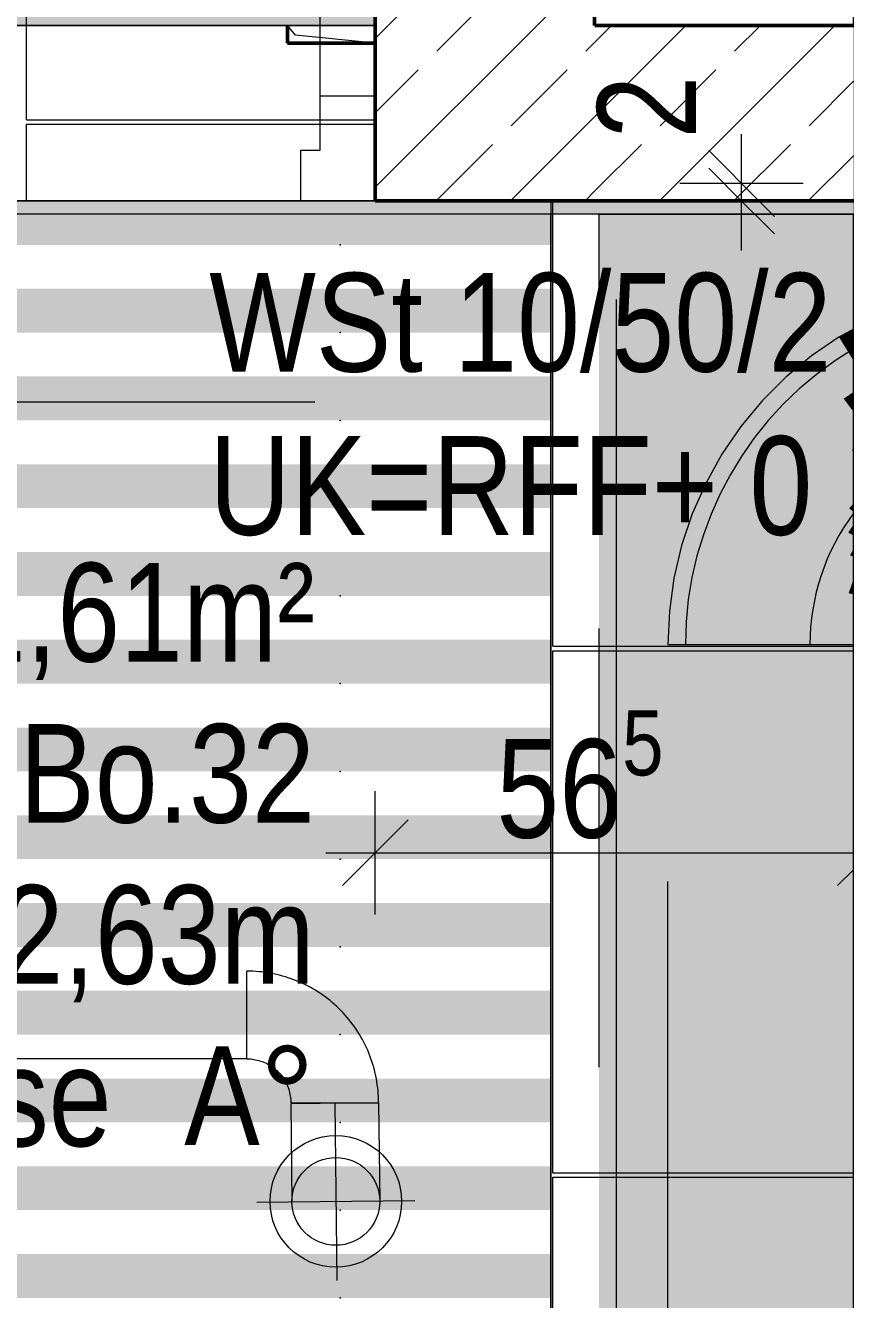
# Model space of a CAD drawing. Header units: centimetres. Extents: x 52.8 to 69.4, y 16.8 to 58.2.
# Drawn here: x 67.512 to 69.4, y 21.515 to 24.418 of the extents above; entities that cross this region are included whole.
import ezdxf
from ezdxf.xclip import XClip

# ---------------------------------------------------------------- set-up
doc = ezdxf.new("R2010")
doc.units = ezdxf.units.CM
doc.header["$MEASUREMENT"] = 0
doc.header["$XCLIPFRAME"] = 0
doc.set_wipeout_variables(frame=1)
for name, pattern in [('Strichlinie', [0.4, 0.3, -0.1]), ('Strichlinie-TGA', [0.175, 0.1, -0.075]), ('Strichlinie-Treppen', [0.2, 0.1, -0.1]), ('Strichlinie_ eng', [0.23, 0.15, -0.08]), ('Strichpunktlinie', [0.670278, 0.352778, -0.176389, 0, -0.141111]), ('Wipeout_Contour', [100, 0, -100])]:
    doc.linetypes.add(name, pattern=pattern)
for name, color, linetype in [('-2._Grundriss 2.UG_7_Bemaßung 100.gfb', 7, 'Continuous'), ('-2._Grundriss 2.UG_7_Bodenbelag.gfb', 7, 'Continuous'), ('-2._Grundriss 2.UG_7_Decken.gfb', 7, 'Continuous'), ('-2._Grundriss 2.UG_7_Neubau_Decken.gfb', 7, 'Continuous'), ('-2._Grundriss 2.UG_7_Neubau_Raumstempel_gemeinsam.gfb', 7, 'Continuous'), ('-2._Grundriss 2.UG_7_Neubau_Wände massiv.gfb', 7, 'Continuous'), ('-2._Grundriss 2.UG_7_Raumstempel_gemeinsam.gfb', 7, 'Continuous'), ('-2._Grundriss 2.UG_7_Unterdecken_TGA.gfb', 7, 'Continuous'), ('-2._Grundriss 2.UG_7_Unterdecken_TGA_2UG.gfb', 7, 'Continuous'), ('-2._Grundriss 2.UG_7_Wände massiv.gfb', 7, 'Continuous')]:
    doc.layers.add(name, color=color, linetype=linetype)
doc.styles.add('ERSTELLTER_STIL_3', font='')
doc.styles.get('ERSTELLTER_STIL_3').set_extended_font_data('Arial Narrow')
pattern_1 = [(45, (42.56998, 4.75838), (-0.03535534, 0.03535534), [0, -0.05])]
pattern_2 = [(45, (42.56998, 4.75838), (-0.1697056, 0.1697056), []), (45, (42.48513, 4.84323), (-0.1697056, 0.1697056), [0.18, -0.06])]

# ---------------------------------------------------------------- blocks, each defined once
blk = doc.blocks.new('*X298')
at = {"layer": '-2._Grundriss 2.UG_7_Bodenbelag.gfb', "linetype": 'Continuous', "lineweight": 18, "true_color": 0xd7d7d7}
for points in [[(66.23, 23.9184), (68.23, 23.9184), (68.23, 24.0184), (66.23, 24.0184)], [(68.71, 24.0184), (68.23, 24.0184), (68.23, 23.9184), (68.71, 23.9184)], [(66.23, 23.8184), (66.23, 23.7184), (68.23, 23.7184), (68.23, 23.8184)], [(68.71, 23.8184), (68.23, 23.8184), (68.23, 23.7184), (68.71, 23.7184)], [(66.23, 23.6184), (66.23, 23.5184), (68.23, 23.5184), (68.23, 23.6184)], [(68.71, 23.6184), (68.23, 23.6184), (68.23, 23.5184), (68.71, 23.5184)], [(66.23, 23.4184), (66.23, 23.3184), (68.23, 23.3184), (68.23, 23.4184)], [(68.71, 23.4184), (68.23, 23.4184), (68.23, 23.3184), (68.71, 23.3184)], [(66.23, 23.2184), (66.23, 23.1184), (68.23, 23.1184), (68.23, 23.2184)], [(68.71, 23.2184), (68.23, 23.2184), (68.23, 23.1184), (68.71, 23.1184)], [(66.23, 23.0184), (66.23, 22.9184), (68.23, 22.9184), (68.23, 23.0184)], [(68.71, 23.0184), (68.23, 23.0184), (68.23, 22.9184), (68.71, 22.9184)], [(66.23, 22.8184), (66.23, 22.7184), (68.23, 22.7184), (68.23, 22.8184)], [(68.71, 22.8184), (68.23, 22.8184), (68.23, 22.7184), (68.71, 22.7184)], [(66.23, 22.6184), (66.23, 22.5184), (68.23, 22.5184), (68.23, 22.6184)], [(68.71, 22.6184), (68.23, 22.6184), (68.23, 22.5184), (68.71, 22.5184)], [(66.23, 22.4184), (66.23, 22.3184), (68.23, 22.3184), (68.23, 22.4184)], [(68.71, 22.4184), (68.23, 22.4184), (68.23, 22.3184), (68.71, 22.3184)], [(66.23, 22.2184), (66.23, 22.1184), (68.23, 22.1184), (68.23, 22.2184)], [(68.71, 22.2184), (68.23, 22.2184), (68.23, 22.1184), (68.71, 22.1184)], [(66.23, 22.0184), (66.23, 21.9184), (68.23, 21.9184), (68.23, 22.0184)], [(68.71, 22.0184), (68.23, 22.0184), (68.23, 21.9184), (68.71, 21.9184)], [(66.23, 21.8184), (66.23, 21.7184), (68.23, 21.7184), (68.23, 21.8184)], [(68.71, 21.8184), (68.23, 21.8184), (68.23, 21.7184), (68.71, 21.7184)], [(66.23, 21.6184), (66.23, 21.5184), (68.23, 21.5184), (68.23, 21.6184)], [(68.71, 21.6184), (68.23, 21.6184), (68.23, 21.5184), (68.71, 21.5184)]]:
    blk.add_hatch(color=254, dxfattribs=at).paths.add_polyline_path(points)
at = {"layer": '-2._Grundriss 2.UG_7_Bodenbelag.gfb', "color": 254, "linetype": 'Continuous', "lineweight": 18, "ltscale": 10, "true_color": 0xd7d7d7}
for p in [(68.23, 23.9184), (68.23, 23.7184), (68.23, 23.5184), (68.23, 23.3184), (68.23, 23.1184), (68.23, 22.9184), (68.23, 22.7184), (68.23, 22.5184), (68.23, 22.3184), (68.23, 22.1184), (68.23, 21.9184), (68.23, 21.7184), (68.23, 21.5184)]:
    blk.add_point(p, dxfattribs=at)
blk = doc.blocks.new('*X304')
at = {"layer": '-2._Grundriss 2.UG_7_Bodenbelag.gfb', "color": 253, "linetype": 'Continuous', "lineweight": 18, "ltscale": 10, "true_color": 0x9f9f9f}
for p, q in [((67.515, 24.2034), (67.515, 25.3934)), ((67.515, 24.2034), (68.31, 24.2034)), ((67.515, 24.1934), (68.31, 24.1934)), ((67.515, 24.0184), (67.515, 24.1934))]:
    blk.add_line(p, q, dxfattribs=at)
blk = doc.blocks.new('*X305')
at = {"layer": '-2._Grundriss 2.UG_7_Bodenbelag.gfb', "color": 253, "linetype": 'Continuous', "lineweight": 18, "ltscale": 10, "true_color": 0x9f9f9f}
for p, q in [((68.715, 23.0034), (68.715, 24.0184)), ((68.715, 23.0034), (69.4002, 23.0034)), ((68.715, 22.9934), (69.4002, 22.9934)), ((68.715, 21.8034), (68.715, 22.9934)), ((68.715, 21.8034), (69.4002, 21.8034)), ((68.715, 21.7934), (69.4002, 21.7934)), ((68.715, 20.6034), (68.715, 21.7934))]:
    blk.add_line(p, q, dxfattribs=at)
for p in [(68.71, 22.9984), (68.71, 22.9984), (68.71, 22.9984), (68.71, 22.9984), (68.71, 21.7984), (68.71, 21.7984), (68.71, 21.7984), (68.71, 21.7984)]:
    blk.add_point(p, dxfattribs=at)
blk = doc.blocks.new('Zeichnung_8_7', base_point=(42.57, 4.7584))
at = {"layer": '-2._Grundriss 2.UG_7_Wände massiv.gfb', "linetype": 'Continuous', "lineweight": 0, "true_color": 0x000000}
h = blk.add_hatch(dxfattribs=at)
h.set_pattern_fill('GIPS_0007', color=18, style=0, pattern_type=2)
h.set_pattern_definition(pattern_1)
h.paths.add_polyline_path([(63.11, 35.7584), (63.11, 24.4184), (68.31, 24.4184), (68.31, 35.7584)])
h.paths.add_polyline_path([(63.14, 35.7484), (68.28, 35.7484), (68.28, 24.4484), (63.14, 24.4484)], flags=0)
at = {"layer": '-2._Grundriss 2.UG_7_Bodenbelag.gfb', "color": 8, "linetype": 'Continuous', "lineweight": 13, "ltscale": 10, "flags": 128}
blk.add_lwpolyline([(69.4002, 36.1384), (68.81, 36.1384), (68.81, 35.6184), (68.31, 35.6184), (68.31, 33.0984), (68.81, 33.0984), (68.81, 24.4184), (69.4002, 24.4184)], dxfattribs=at)
blk.add_lwpolyline([(62.71, 24.0184), (62.71, 19.4584), (68.71, 19.4584), (68.71, 24.0184)], close=True, dxfattribs=at)
at = {"layer": '-2._Grundriss 2.UG_7_Neubau_Decken.gfb', "color": 7, "linetype": 'Strichlinie', "lineweight": 13, "ltscale": 10, "flags": 128}
blk.add_lwpolyline([(69.4002, 26.3384), (68.81, 26.3384), (68.81, 24.4184), (69.4002, 24.4184)], dxfattribs=at)
at = {"layer": '-2._Grundriss 2.UG_7_Neubau_Wände massiv.gfb', "color": 7, "linetype": 'Strichlinie_ eng', "lineweight": 13, "ltscale": 10}
blk.add_line((68.184, 24.2584), (68.184, 26.7324), dxfattribs=at)
at = {"layer": '-2._Grundriss 2.UG_7_Neubau_Wände massiv.gfb', "color": 7, "linetype": 'Continuous', "lineweight": 13, "ltscale": 10}
for p, q in [((68.128, 24.3964), (68.11, 24.4184)), ((68.184, 24.1344), (68.184, 24.2584)), ((68.14, 24.1344), (68.184, 24.1344))]:
    blk.add_line(p, q, dxfattribs=at)
at = {"layer": '-2._Grundriss 2.UG_7_Neubau_Wände massiv.gfb', "color": 7, "linetype": 'Continuous', "lineweight": 50, "ltscale": 10}
blk.add_line((68.11, 24.4184), (68.11, 24.3784), dxfattribs=at)
at = {"layer": '-2._Grundriss 2.UG_7_Neubau_Wände massiv.gfb', "color": 7, "linetype": 'Strichlinie_ eng', "lineweight": 13, "ltscale": 10}
blk.add_arc((68.184, 24.2584), 2.474, 90, 180, dxfattribs=at)
at = {"layer": '-2._Grundriss 2.UG_7_Wände massiv.gfb', "color": 7, "linetype": 'Continuous', "lineweight": 13, "ltscale": 10, "flags": 128}
blk.add_lwpolyline([(63.11, 35.7584), (63.11, 24.4184), (68.31, 24.4184), (68.31, 35.7584)], close=True, dxfattribs=at)
at = {"layer": '-2._Grundriss 2.UG_7_Decken.gfb', "color": 7, "linetype": 'Continuous', "lineweight": 13, "ltscale": 10}
blk.add_blockref('*X298', (0, 0), dxfattribs=at)
at = {"color": 254, "linetype": 'Wipeout_Contour', "lineweight": 0, "ltscale": 549.303516}
blk.add_wipeout([(60.73, 24.0184), (60.73, 19.4584), (69.4002, 19.4584), (69.4002, 19.4884), (60.76, 19.4884), (60.76, 23.9884), (69.4002, 23.9884), (69.4002, 24.0184)], dxfattribs=at).dxf.layer = '-2._Grundriss 2.UG_7_Wände massiv.gfb'
at = {"layer": '-2._Grundriss 2.UG_7_Unterdecken_TGA.gfb', "linetype": 'Continuous', "lineweight": 0, "true_color": 0x100f0b}
for points in [[(68.82, 23.9884), (68.82, 16.7942), (69.4002, 16.7942), (69.4002, 23.9884)], [(68.9768, 23.0075), (68.9768, 19.4675), (69.4002, 19.4675), (69.4002, 23.0075)]]:
    blk.add_hatch(color=28, dxfattribs=at).paths.add_polyline_path(points)
at = {"layer": '-2._Grundriss 2.UG_7_Unterdecken_TGA.gfb', "linetype": 'Continuous', "lineweight": 0, "true_color": 0x131313}
for points in [[(69.367, 23.7081), (69.3677, 23.707), (69.4002, 23.7251), (69.4002, 23.7266)], [(69.3677, 23.707), (69.3698, 23.7037), (69.4002, 23.7206), (69.4002, 23.7251)], [(69.305, 23.6641), (69.3677, 23.707), (69.367, 23.7081), (69.3042, 23.6651)], [(69.305, 23.6641), (69.3074, 23.661), (69.3698, 23.7037), (69.3677, 23.707)], [(69.3113, 23.6558), (69.3732, 23.6982), (69.3698, 23.7037), (69.3074, 23.661)], [(69.3113, 23.6558), (69.3167, 23.6486), (69.3779, 23.6906), (69.3732, 23.6982)], [(69.4002, 23.7206), (69.3698, 23.7037), (69.3732, 23.6982), (69.4002, 23.7132)], [(69.4002, 23.7132), (69.3732, 23.6982), (69.3779, 23.6906), (69.4002, 23.703)], [(69.3779, 23.6906), (69.3839, 23.6808), (69.4002, 23.6899), (69.4002, 23.703)], [(69.3042, 23.6651), (69.2457, 23.6165), (69.2466, 23.6155), (69.305, 23.6641)], [(69.3236, 23.6395), (69.3839, 23.6808), (69.3779, 23.6906), (69.3167, 23.6486)], [(69.3839, 23.6808), (69.3236, 23.6395), (69.3319, 23.6285), (69.3912, 23.6691)], [(69.3319, 23.6285), (69.3415, 23.6157), (69.3996, 23.6555), (69.3912, 23.6691)], [(69.3839, 23.6808), (69.3912, 23.6691), (69.4002, 23.6741), (69.4002, 23.6899)], [(69.3912, 23.6691), (69.3996, 23.6555), (69.4002, 23.6741)], [(69.305, 23.6641), (69.2466, 23.6155), (69.2492, 23.6126), (69.3074, 23.661)], [(69.3074, 23.661), (69.2492, 23.6126), (69.2536, 23.6079), (69.3113, 23.6558)], [(69.2536, 23.6079), (69.2596, 23.6012), (69.3167, 23.6486), (69.3113, 23.6558)], [(69.3167, 23.6486), (69.2596, 23.6012), (69.2673, 23.5928), (69.3236, 23.6395)], [(69.2673, 23.5928), (69.2766, 23.5826), (69.3319, 23.6285), (69.3236, 23.6395)], [(69.3996, 23.6555), (69.3415, 23.6157), (69.3525, 23.6013), (69.4002, 23.6339), (69.4002, 23.6546)], [(69.1928, 23.5618), (69.2466, 23.6155), (69.2457, 23.6165), (69.1919, 23.5627)], [(69.2466, 23.6155), (69.1928, 23.5618), (69.1957, 23.5592), (69.2492, 23.6126)], [(69.2492, 23.6126), (69.1957, 23.5592), (69.2005, 23.5548), (69.2536, 23.6079)], [(69.2005, 23.5548), (69.2071, 23.5487), (69.2596, 23.6012), (69.2536, 23.6079)], [(69.2874, 23.5708), (69.3415, 23.6157), (69.3319, 23.6285), (69.2766, 23.5826)], [(69.3415, 23.6157), (69.2874, 23.5708), (69.2996, 23.5574), (69.3525, 23.6013)], [(69.4002, 23.6339), (69.3525, 23.6013), (69.3646, 23.5852), (69.4002, 23.6096)], [(69.3646, 23.5852), (69.3778, 23.5678), (69.4002, 23.5831), (69.4002, 23.6096)], [(69.2596, 23.6012), (69.2071, 23.5487), (69.2156, 23.541), (69.2673, 23.5928)], [(69.2673, 23.5928), (69.2156, 23.541), (69.2258, 23.5318), (69.2766, 23.5826)], [(69.2258, 23.5318), (69.2376, 23.521), (69.2874, 23.5708), (69.2766, 23.5826)], [(69.3525, 23.6013), (69.2996, 23.5574), (69.3131, 23.5425), (69.3646, 23.5852)], [(69.3646, 23.5852), (69.3131, 23.5425), (69.3279, 23.5263), (69.3778, 23.5678)], [(69.3778, 23.5678), (69.3919, 23.549), (69.4002, 23.5546), (69.4002, 23.5831)], [(69.1919, 23.5627), (69.1433, 23.5041), (69.1443, 23.5033), (69.1928, 23.5618)], [(69.1443, 23.5033), (69.1474, 23.501), (69.1957, 23.5592), (69.1928, 23.5618)], [(69.1526, 23.4971), (69.2005, 23.5548), (69.1957, 23.5592), (69.1474, 23.501)], [(69.1526, 23.4971), (69.1597, 23.4917), (69.2071, 23.5487), (69.2005, 23.5548)], [(69.2071, 23.5487), (69.1597, 23.4917), (69.1689, 23.4848), (69.2156, 23.541)], [(69.2376, 23.521), (69.251, 23.5088), (69.2996, 23.5574), (69.2874, 23.5708)], [(69.251, 23.5088), (69.2658, 23.4952), (69.3131, 23.5425), (69.2996, 23.5574)], [(69.3279, 23.5263), (69.3437, 23.509), (69.3919, 23.549), (69.3778, 23.5678)], [(69.3437, 23.509), (69.3605, 23.4905), (69.4002, 23.5234), (69.4002, 23.5381), (69.3919, 23.549)], [(69.4002, 23.5546), (69.3919, 23.549), (69.4002, 23.5381)], [(69.1689, 23.4848), (69.1799, 23.4765), (69.2258, 23.5318), (69.2156, 23.541)], [(69.2258, 23.5318), (69.1799, 23.4765), (69.1926, 23.4668), (69.2376, 23.521)], [(69.2376, 23.521), (69.1926, 23.4668), (69.2071, 23.4559), (69.251, 23.5088)], [(69.3131, 23.5425), (69.2658, 23.4952), (69.282, 23.4805), (69.3279, 23.5263)], [(69.282, 23.4805), (69.2994, 23.4646), (69.3437, 23.509), (69.3279, 23.5263)], [(69.3605, 23.4905), (69.3782, 23.4711), (69.4002, 23.4894), (69.4002, 23.5234)], [(69.1002, 23.4413), (69.1013, 23.4406), (69.1443, 23.5033), (69.1433, 23.5041)], [(69.1013, 23.4406), (69.1047, 23.4386), (69.1474, 23.501), (69.1443, 23.5033)], [(69.1047, 23.4386), (69.1102, 23.4352), (69.1526, 23.4971), (69.1474, 23.501)], [(69.1102, 23.4352), (69.1178, 23.4304), (69.1597, 23.4917), (69.1526, 23.4971)], [(69.1178, 23.4304), (69.1275, 23.4244), (69.1689, 23.4848), (69.1597, 23.4917)], [(69.2071, 23.4559), (69.2231, 23.4438), (69.2658, 23.4952), (69.251, 23.5088)], [(69.2231, 23.4438), (69.2406, 23.4306), (69.282, 23.4805), (69.2658, 23.4952)], [(69.3437, 23.509), (69.2994, 23.4646), (69.3179, 23.4478), (69.3605, 23.4905)], [(69.1689, 23.4848), (69.1275, 23.4244), (69.1392, 23.4172), (69.1799, 23.4765)], [(69.1799, 23.4765), (69.1392, 23.4172), (69.1528, 23.4087), (69.1926, 23.4668)], [(69.1926, 23.4668), (69.1528, 23.4087), (69.1683, 23.3992), (69.2071, 23.4559)], [(69.282, 23.4805), (69.2406, 23.4306), (69.2594, 23.4164), (69.2994, 23.4646)], [(69.2994, 23.4646), (69.2594, 23.4164), (69.2793, 23.4014), (69.3179, 23.4478)], [(69.3179, 23.4478), (69.3372, 23.4302), (69.3782, 23.4711), (69.3605, 23.4905)], [(69.3782, 23.4711), (69.3372, 23.4302), (69.3573, 23.4118), (69.3965, 23.451)], [(69.3782, 23.4711), (69.3965, 23.451), (69.4002, 23.4541), (69.4002, 23.4894)], [(69.0632, 23.3748), (69.0644, 23.3742), (69.1013, 23.4406), (69.1002, 23.4413)], [(69.0644, 23.3742), (69.0679, 23.3725), (69.1047, 23.4386), (69.1013, 23.4406)], [(69.0679, 23.3725), (69.0737, 23.3696), (69.1102, 23.4352), (69.1047, 23.4386)], [(69.0737, 23.3696), (69.0817, 23.3656), (69.1178, 23.4304), (69.1102, 23.4352)], [(69.2071, 23.4559), (69.1683, 23.3992), (69.1853, 23.3886), (69.2231, 23.4438)], [(69.2231, 23.4438), (69.1853, 23.3886), (69.204, 23.3771), (69.2406, 23.4306)], [(69.3179, 23.4478), (69.2793, 23.4014), (69.3002, 23.3856), (69.3372, 23.4302)], [(69.3965, 23.451), (69.3573, 23.4118), (69.378, 23.393), (69.4002, 23.4151), (69.4002, 23.447)], [(69.3965, 23.451), (69.4002, 23.447), (69.4002, 23.4541)], [(69.0817, 23.3656), (69.0919, 23.3605), (69.1275, 23.4244), (69.1178, 23.4304)], [(69.0919, 23.3605), (69.1043, 23.3544), (69.1392, 23.4172), (69.1275, 23.4244)], [(69.1043, 23.3544), (69.1186, 23.3472), (69.1528, 23.4087), (69.1392, 23.4172)], [(69.1528, 23.4087), (69.1186, 23.3472), (69.1348, 23.3392), (69.1683, 23.3992)], [(69.2406, 23.4306), (69.204, 23.3771), (69.224, 23.3647), (69.2594, 23.4164)], [(69.2594, 23.4164), (69.224, 23.3647), (69.2452, 23.3516), (69.2793, 23.4014)], [(69.3002, 23.3856), (69.3219, 23.3692), (69.3573, 23.4118), (69.3372, 23.4302)], [(69.3573, 23.4118), (69.3219, 23.3692), (69.3443, 23.3523), (69.378, 23.393)], [(69.378, 23.393), (69.3992, 23.3737), (69.4002, 23.3747), (69.4002, 23.4151)], [(69.0632, 23.3748), (69.0325, 23.3052), (69.0337, 23.3047), (69.0644, 23.3742)], [(69.1348, 23.3392), (69.1528, 23.3302), (69.1853, 23.3886), (69.1683, 23.3992)], [(69.1528, 23.3302), (69.1724, 23.3205), (69.204, 23.3771), (69.1853, 23.3886)], [(69.1724, 23.3205), (69.1935, 23.31), (69.224, 23.3647), (69.204, 23.3771)], [(69.2793, 23.4014), (69.2452, 23.3516), (69.2674, 23.3378), (69.3002, 23.3856)], [(69.3002, 23.3856), (69.2674, 23.3378), (69.2906, 23.3235), (69.3219, 23.3692)], [(69.378, 23.393), (69.3443, 23.3523), (69.3671, 23.3351), (69.3992, 23.3737)], [(69.0644, 23.3742), (69.0337, 23.3047), (69.0373, 23.3033), (69.0679, 23.3725)], [(69.0679, 23.3725), (69.0373, 23.3033), (69.0433, 23.301), (69.0737, 23.3696)], [(69.0737, 23.3696), (69.0433, 23.301), (69.0517, 23.2977), (69.0817, 23.3656)], [(69.0817, 23.3656), (69.0517, 23.2977), (69.0624, 23.2936), (69.0919, 23.3605)], [(69.0624, 23.2936), (69.0752, 23.2886), (69.1043, 23.3544), (69.0919, 23.3605)], [(69.1043, 23.3544), (69.0752, 23.2886), (69.0902, 23.2829), (69.1186, 23.3472)], [(69.0902, 23.2829), (69.1071, 23.2763), (69.1348, 23.3392), (69.1186, 23.3472)], [(69.224, 23.3647), (69.1935, 23.31), (69.2158, 23.2988), (69.2452, 23.3516)], [(69.2158, 23.2988), (69.2392, 23.2872), (69.2674, 23.3378), (69.2452, 23.3516)], [(69.3219, 23.3692), (69.2906, 23.3235), (69.3144, 23.3087), (69.3443, 23.3523)], [(69.3443, 23.3523), (69.3144, 23.3087), (69.3387, 23.2937), (69.3671, 23.3351)], [(69.3992, 23.3737), (69.3671, 23.3351), (69.3902, 23.3176), (69.4002, 23.3296), (69.4002, 23.3728)], [(69.1071, 23.2763), (69.1258, 23.269), (69.1528, 23.3302), (69.1348, 23.3392)], [(69.1528, 23.3302), (69.1258, 23.269), (69.1462, 23.2611), (69.1724, 23.3205)], [(69.1724, 23.3205), (69.1462, 23.2611), (69.1681, 23.2526), (69.1935, 23.31)], [(69.2674, 23.3378), (69.2392, 23.2872), (69.2636, 23.275), (69.2906, 23.3235)], [(69.2636, 23.275), (69.2887, 23.2625), (69.3144, 23.3087), (69.2906, 23.3235)], [(69.3671, 23.3351), (69.3387, 23.2937), (69.3634, 23.2784), (69.3902, 23.3176)], [(69.3902, 23.3176), (69.3634, 23.2784), (69.3881, 23.2631), (69.4002, 23.2808), (69.4002, 23.3101)], [(69.4002, 23.3296), (69.3902, 23.3176), (69.4002, 23.3101)], [(69.0325, 23.3052), (69.0083, 23.233), (69.0095, 23.2327), (69.0337, 23.3047)], [(69.0095, 23.2327), (69.0133, 23.2316), (69.0373, 23.3033), (69.0337, 23.3047)], [(69.0133, 23.2316), (69.0195, 23.2298), (69.0433, 23.301), (69.0373, 23.3033)], [(69.0433, 23.301), (69.0195, 23.2298), (69.0281, 23.2274), (69.0517, 23.2977)], [(69.0517, 23.2977), (69.0281, 23.2274), (69.0391, 23.2243), (69.0624, 23.2936)], [(69.0391, 23.2243), (69.0524, 23.2205), (69.0752, 23.2886), (69.0624, 23.2936)], [(69.0752, 23.2886), (69.0524, 23.2205), (69.0678, 23.2161), (69.0902, 23.2829)], [(69.1935, 23.31), (69.1681, 23.2526), (69.1914, 23.2436), (69.2158, 23.2988)], [(69.1914, 23.2436), (69.2158, 23.2342), (69.2392, 23.2872), (69.2158, 23.2988)], [(69.2887, 23.2625), (69.3143, 23.2498), (69.3387, 23.2937), (69.3144, 23.3087)], [(69.3387, 23.2937), (69.3143, 23.2498), (69.3402, 23.2369), (69.3634, 23.2784)], [(69.0678, 23.2161), (69.0852, 23.2111), (69.1071, 23.2763), (69.0902, 23.2829)], [(69.0852, 23.2111), (69.1045, 23.2056), (69.1258, 23.269), (69.1071, 23.2763)], [(69.1258, 23.269), (69.1045, 23.2056), (69.1256, 23.1997), (69.1462, 23.2611)], [(69.1462, 23.2611), (69.1256, 23.1997), (69.1482, 23.1932), (69.1681, 23.2526)], [(69.2392, 23.2872), (69.2158, 23.2342), (69.2412, 23.2243), (69.2636, 23.275)], [(69.2412, 23.2243), (69.2674, 23.2142), (69.2887, 23.2625), (69.2636, 23.275)], [(69.2674, 23.2142), (69.294, 23.2039), (69.3143, 23.2498), (69.2887, 23.2625)], [(69.3634, 23.2784), (69.3402, 23.2369), (69.3662, 23.2239), (69.3881, 23.2631)], [(69.3881, 23.2631), (69.3662, 23.2239), (69.3922, 23.211), (69.4002, 23.2254), (69.4002, 23.2556)], [(69.3881, 23.2631), (69.4002, 23.2556), (69.4002, 23.2808)], [(68.9908, 23.1589), (68.9921, 23.1587), (69.0095, 23.2327), (69.0083, 23.233)], [(68.9921, 23.1587), (68.996, 23.158), (69.0133, 23.2316), (69.0095, 23.2327)], [(69.0133, 23.2316), (68.996, 23.158), (69.0023, 23.1568), (69.0195, 23.2298)], [(69.0023, 23.1568), (69.0112, 23.1552), (69.0281, 23.2274), (69.0195, 23.2298)], [(69.1681, 23.2526), (69.1482, 23.1932), (69.1722, 23.1864), (69.1914, 23.2436)], [(69.1914, 23.2436), (69.1722, 23.1864), (69.1974, 23.1792), (69.2158, 23.2342)], [(69.2158, 23.2342), (69.1974, 23.1792), (69.2236, 23.1718), (69.2412, 23.2243)], [(69.3143, 23.2498), (69.294, 23.2039), (69.321, 23.1934), (69.3402, 23.2369)], [(69.321, 23.1934), (69.3481, 23.1829), (69.3662, 23.2239), (69.3402, 23.2369)], [(69.0281, 23.2274), (69.0112, 23.1552), (69.0224, 23.1531), (69.0391, 23.2243)], [(69.0391, 23.2243), (69.0224, 23.1531), (69.0359, 23.1505), (69.0524, 23.2205)], [(69.0359, 23.1505), (69.0517, 23.1476), (69.0678, 23.2161), (69.0524, 23.2205)], [(69.0678, 23.2161), (69.0517, 23.1476), (69.0695, 23.1442), (69.0852, 23.2111)], [(69.0852, 23.2111), (69.0695, 23.1442), (69.0892, 23.1406), (69.1045, 23.2056)], [(69.1045, 23.2056), (69.0892, 23.1406), (69.1108, 23.1365), (69.1256, 23.1997)], [(69.2236, 23.1718), (69.2506, 23.1641), (69.2674, 23.2142), (69.2412, 23.2243)], [(69.2674, 23.2142), (69.2506, 23.1641), (69.2781, 23.1563), (69.294, 23.2039)], [(69.294, 23.2039), (69.2781, 23.1563), (69.3059, 23.1483), (69.321, 23.1934)], [(69.3662, 23.2239), (69.3481, 23.1829), (69.3751, 23.1724), (69.3922, 23.211)], [(69.3922, 23.211), (69.3751, 23.1724), (69.4002, 23.1627), (69.4002, 23.207)], [(69.3922, 23.211), (69.4002, 23.207), (69.4002, 23.2254)], [(69.1108, 23.1365), (69.1339, 23.1322), (69.1482, 23.1932), (69.1256, 23.1997)], [(69.1482, 23.1932), (69.1339, 23.1322), (69.1584, 23.1276), (69.1722, 23.1864)], [(69.1584, 23.1276), (69.1842, 23.1228), (69.1974, 23.1792), (69.1722, 23.1864)], [(69.1974, 23.1792), (69.1842, 23.1228), (69.2109, 23.1178), (69.2236, 23.1718)], [(69.2109, 23.1178), (69.2385, 23.1127), (69.2506, 23.1641), (69.2236, 23.1718)], [(69.321, 23.1934), (69.3059, 23.1483), (69.3339, 23.1404), (69.3481, 23.1829)], [(69.3481, 23.1829), (69.3339, 23.1404), (69.3617, 23.1325), (69.3751, 23.1724)], [(69.3751, 23.1724), (69.3617, 23.1325), (69.3892, 23.1246), (69.4002, 23.1572), (69.4002, 23.1627)], [(68.9803, 23.0836), (68.9816, 23.0834), (68.9921, 23.1587), (68.9908, 23.1589)], [(68.9816, 23.0834), (68.9855, 23.0831), (68.996, 23.158), (68.9921, 23.1587)], [(68.9855, 23.0831), (68.992, 23.0825), (69.0023, 23.1568), (68.996, 23.158)], [(68.992, 23.0825), (69.0009, 23.0817), (69.0112, 23.1552), (69.0023, 23.1568)], [(69.0112, 23.1552), (69.0009, 23.0817), (69.0123, 23.0806), (69.0224, 23.1531)], [(69.0224, 23.1531), (69.0123, 23.0806), (69.026, 23.0793), (69.0359, 23.1505)], [(69.026, 23.0793), (69.0419, 23.0779), (69.0517, 23.1476), (69.0359, 23.1505)], [(69.0419, 23.0779), (69.06, 23.0762), (69.0695, 23.1442), (69.0517, 23.1476)], [(69.06, 23.0762), (69.08, 23.0743), (69.0892, 23.1406), (69.0695, 23.1442)], [(69.2506, 23.1641), (69.2385, 23.1127), (69.2666, 23.1074), (69.2781, 23.1563)], [(69.2781, 23.1563), (69.2666, 23.1074), (69.295, 23.1021), (69.3059, 23.1483)], [(69.3059, 23.1483), (69.295, 23.1021), (69.3236, 23.0967), (69.3339, 23.1404)], [(69.4002, 23.1572), (69.3892, 23.1246), (69.4002, 23.1215)], [(69.08, 23.0743), (69.1018, 23.0723), (69.1108, 23.1365), (69.0892, 23.1406)], [(69.1018, 23.0723), (69.1252, 23.0701), (69.1339, 23.1322), (69.1108, 23.1365)], [(69.1339, 23.1322), (69.1252, 23.0701), (69.1501, 23.0678), (69.1584, 23.1276)], [(69.1501, 23.0678), (69.1762, 23.0654), (69.1842, 23.1228), (69.1584, 23.1276)], [(69.1842, 23.1228), (69.1762, 23.0654), (69.2033, 23.0629), (69.2109, 23.1178)], [(69.2033, 23.0629), (69.2312, 23.0603), (69.2385, 23.1127), (69.2109, 23.1178)], [(69.3339, 23.1404), (69.3236, 23.0967), (69.3521, 23.0914), (69.3617, 23.1325)], [(69.3521, 23.0914), (69.3802, 23.0862), (69.3892, 23.1246), (69.3617, 23.1325)], [(69.3892, 23.1246), (69.3802, 23.0862), (69.4002, 23.0824), (69.4002, 23.1215)], [(69.2385, 23.1127), (69.2312, 23.0603), (69.2596, 23.0577), (69.2666, 23.1074)], [(69.2596, 23.0577), (69.2885, 23.055), (69.295, 23.1021), (69.2666, 23.1074)], [(69.295, 23.1021), (69.2885, 23.055), (69.3174, 23.0523), (69.3236, 23.0967)], [(69.3174, 23.0523), (69.3463, 23.0497), (69.3521, 23.0914), (69.3236, 23.0967)], [(69.3463, 23.0497), (69.3747, 23.047), (69.3802, 23.0862), (69.3521, 23.0914)], [(69.3802, 23.0862), (69.3747, 23.047), (69.4002, 23.0447), (69.4002, 23.0824)], [(68.9768, 23.0075), (68.9781, 23.0075), (68.9816, 23.0834), (68.9803, 23.0836)], [(68.9816, 23.0834), (68.9781, 23.0075), (68.982, 23.0075), (68.9855, 23.0831)], [(68.9855, 23.0831), (68.982, 23.0075), (68.9885, 23.0075), (68.992, 23.0825)], [(68.9885, 23.0075), (68.9975, 23.0075), (69.0009, 23.0817), (68.992, 23.0825)], [(69.0009, 23.0817), (68.9975, 23.0075), (69.0089, 23.0075), (69.0123, 23.0806)], [(69.0089, 23.0075), (69.0227, 23.0075), (69.026, 23.0793), (69.0123, 23.0806)], [(69.026, 23.0793), (69.0227, 23.0075), (69.0387, 23.0075), (69.0419, 23.0779)], [(69.0419, 23.0779), (69.0387, 23.0075), (69.0568, 23.0075), (69.06, 23.0762)], [(69.06, 23.0762), (69.0568, 23.0075), (69.0769, 23.0075), (69.08, 23.0743)], [(69.0769, 23.0075), (69.0988, 23.0075), (69.1018, 23.0723), (69.08, 23.0743)], [(69.1018, 23.0723), (69.0988, 23.0075), (69.1223, 23.0075), (69.1252, 23.0701)], [(69.1252, 23.0701), (69.1223, 23.0075), (69.1473, 23.0075), (69.1501, 23.0678)], [(69.1473, 23.0075), (69.1735, 23.0075), (69.1762, 23.0654), (69.1501, 23.0678)], [(69.1762, 23.0654), (69.1735, 23.0075), (69.2007, 23.0075), (69.2033, 23.0629)], [(69.2007, 23.0075), (69.2287, 23.0075), (69.2312, 23.0603), (69.2033, 23.0629)], [(69.2287, 23.0075), (69.2573, 23.0075), (69.2596, 23.0577), (69.2312, 23.0603)], [(69.2596, 23.0577), (69.2573, 23.0075), (69.2863, 23.0075), (69.2885, 23.055)], [(69.2885, 23.055), (69.2863, 23.0075), (69.3154, 23.0075), (69.3174, 23.0523)], [(69.3154, 23.0075), (69.3443, 23.0075), (69.3463, 23.0497), (69.3174, 23.0523)], [(69.3463, 23.0497), (69.3443, 23.0075), (69.3729, 23.0075), (69.3747, 23.047)], [(69.3747, 23.047), (69.3729, 23.0075), (69.4002, 23.0075), (69.4002, 23.0447)]]:
    blk.add_hatch(color=250, dxfattribs=at).paths.add_polyline_path(points)
at = {"layer": '-2._Grundriss 2.UG_7_Wände massiv.gfb', "linetype": 'Continuous', "lineweight": 0, "true_color": 0x000000}
h = blk.add_hatch(dxfattribs=at)
h.set_pattern_fill('GIPS_0007', color=18, style=0, pattern_type=2)
h.set_pattern_definition(pattern_1)
h.paths.add_polyline_path([(60.73, 24.0184), (60.73, 19.4584), (69.4002, 19.4584), (69.4002, 19.4884), (60.76, 19.4884), (60.76, 23.9884), (69.4002, 23.9884), (69.4002, 24.0184)])
at = {"layer": '-2._Grundriss 2.UG_7_Bemaßung 100.gfb', "color": 7, "linetype": 'Continuous', "lineweight": 13, "ltscale": 10}
for p, q in [((68.31, 22.3923), (68.31, 22.6736)), ((68.385, 22.608), (68.235, 22.458)), ((68.1975, 22.533), (68.31, 22.533)), ((68.31, 22.533), (69.4002, 22.533)), ((69.4002, 22.4941), (69.364, 22.458))]:
    blk.add_line(p, q, dxfattribs=at)
at = {"layer": '-2._Grundriss 2.UG_7_Bodenbelag.gfb', "color": 8, "linetype": 'Continuous', "lineweight": 13, "ltscale": 10, "flags": 128}
blk.add_lwpolyline([(63.11, 30.8424), (62.61, 30.8424), (62.61, 28.0024), (63.11, 28.0024), (63.11, 24.0184), (68.31, 24.0184), (68.31, 35.7584), (64.06, 35.7584), (64.06, 36.1384), (63.11, 36.1384), (63.11, 35.8784), (62.61, 35.8784), (62.61, 33.0384), (63.11, 33.0384)], close=True, dxfattribs=at)
blk.add_lwpolyline([(69.4002, 24.0184), (68.71, 24.0184), (68.71, 19.4584), (69.4002, 19.4584)], dxfattribs=at)
at = {"layer": '-2._Grundriss 2.UG_7_Neubau_Raumstempel_gemeinsam.gfb', "color": 7, "linetype": 'Continuous', "lineweight": 13, "ltscale": 10}
blk.add_line((65.8893, 23.5607), (68.1721, 23.5607), dxfattribs=at)
at = {"layer": '-2._Grundriss 2.UG_7_Neubau_Wände massiv.gfb', "color": 7, "linetype": 'Continuous', "lineweight": 13, "ltscale": 10}
blk.add_line((68.14, 24.0184), (68.14, 24.1344), dxfattribs=at)
at = {"layer": '-2._Grundriss 2.UG_7_Unterdecken_TGA.gfb', "color": 7, "linetype": 'Strichlinie-TGA', "lineweight": 13, "ltscale": 10}
for p, q in [((68.82, 16.7942), (68.82, 23.9884)), ((68.82, 23.9884), (69.4002, 23.9884))]:
    blk.add_line(p, q, dxfattribs=at)
at = {"layer": '-2._Grundriss 2.UG_7_Unterdecken_TGA.gfb', "color": 7, "linetype": 'Strichlinie', "lineweight": 13, "ltscale": 10}
blk.add_line((68.86, 16.7942), (68.86, 23.9884), dxfattribs=at)
at = {"layer": '-2._Grundriss 2.UG_7_Unterdecken_TGA.gfb', "color": 8, "linetype": 'Strichlinie-Treppen', "lineweight": 13, "ltscale": 10}
for p, q in [((69.4002, 23.7266), (69.367, 23.7081)), ((69.367, 23.7081), (69.3042, 23.6651)), ((69.3042, 23.6651), (69.2457, 23.6165)), ((69.2457, 23.6165), (69.1919, 23.5627)), ((69.1919, 23.5627), (69.1433, 23.5041)), ((69.1433, 23.5041), (69.1002, 23.4413)), ((69.1002, 23.4413), (69.0632, 23.3748)), ((69.0632, 23.3748), (69.0325, 23.3052)), ((69.0325, 23.3052), (69.0083, 23.233)), ((69.0083, 23.233), (68.9908, 23.1589)), ((68.9908, 23.1589), (68.9803, 23.0836)), ((68.9803, 23.0836), (68.9768, 23.0075)), ((68.9768, 23.0075), (68.9781, 23.0075)), ((68.9781, 23.0075), (68.982, 23.0075)), ((68.982, 23.0075), (68.9885, 23.0075)), ((68.9885, 23.0075), (68.9975, 23.0075)), ((68.9975, 23.0075), (69.0089, 23.0075)), ((69.0089, 23.0075), (69.0227, 23.0075)), ((69.017, 23.0075), (69.0181, 23.0075)), ((69.0181, 23.0075), (69.0215, 23.0075)), ((69.0215, 23.0075), (69.0272, 23.0075)), ((69.0227, 23.0075), (69.0387, 23.0075)), ((69.0272, 23.0075), (69.0351, 23.0075)), ((69.0351, 23.0075), (69.0451, 23.0075)), ((69.0387, 23.0075), (69.0568, 23.0075)), ((69.0451, 23.0075), (69.0572, 23.0075)), ((69.0568, 23.0075), (69.0769, 23.0075)), ((69.0572, 23.0075), (69.0712, 23.0075)), ((69.0712, 23.0075), (69.0871, 23.0075)), ((69.0769, 23.0075), (69.0988, 23.0075)), ((69.0871, 23.0075), (69.1047, 23.0075)), ((69.0988, 23.0075), (69.1223, 23.0075)), ((69.1047, 23.0075), (69.1223, 23.0075)), ((69.1223, 23.0075), (69.1473, 23.0075)), ((69.1473, 23.0075), (69.1735, 23.0075)), ((69.1735, 23.0075), (69.2007, 23.0075)), ((69.2007, 23.0075), (69.2287, 23.0075)), ((69.2287, 23.0075), (69.2573, 23.0075)), ((69.2573, 23.0075), (69.2863, 23.0075)), ((69.2863, 23.0075), (69.3154, 23.0075)), ((69.3154, 23.0075), (69.3443, 23.0075)), ((69.3443, 23.0075), (69.3729, 23.0075)), ((69.3729, 23.0075), (69.4002, 23.0075))]:
    blk.add_line(p, q, dxfattribs=at)
at = {"layer": '-2._Grundriss 2.UG_7_Unterdecken_TGA.gfb', "color": 7, "linetype": 'Strichlinie-Treppen', "lineweight": 13, "ltscale": 10}
for p, q in [((68.9768, 19.4675), (68.9768, 23.0075)), ((68.9768, 23.0075), (69.4002, 23.0075))]:
    blk.add_line(p, q, dxfattribs=at)
at = {"layer": '-2._Grundriss 2.UG_7_Unterdecken_TGA.gfb', "color": 8, "linetype": 'Strichlinie_ eng', "lineweight": 13, "ltscale": 10}
blk.add_arc((69.8008, 23.0075), 0.784, 120.732, 180, dxfattribs=at)
at = {"layer": '-2._Grundriss 2.UG_7_Unterdecken_TGA.gfb', "color": 8, "linetype": 'Strichpunktlinie', "lineweight": 13, "ltscale": 10}
blk.add_arc((69.8008, 23.0075), 0.5, 143.2529, 180, dxfattribs=at)
at = {"layer": '-2._Grundriss 2.UG_7_Unterdecken_TGA_2UG.gfb', "color": 8, "linetype": 'Strichlinie-TGA', "lineweight": 13, "ltscale": 10}
for p, q in [((64.5225, 22.2632), (68.0174, 22.2632)), ((68.0243, 22.2631), (68.0174, 22.2632)), ((68.0174, 22.0632), (68.0174, 22.2632)), ((68.0311, 22.2629), (68.0243, 22.2631)), ((68.0379, 22.2625), (68.0311, 22.2629)), ((68.0447, 22.2619), (68.0379, 22.2625)), ((68.0515, 22.2612), (68.0447, 22.2619)), ((68.0583, 22.2604), (68.0515, 22.2612)), ((68.065, 22.2594), (68.0583, 22.2604)), ((68.0718, 22.2582), (68.065, 22.2594)), ((68.0785, 22.2569), (68.0718, 22.2582)), ((68.0851, 22.2554), (68.0785, 22.2569)), ((68.0918, 22.2538), (68.0851, 22.2554)), ((68.0984, 22.252), (68.0918, 22.2538)), ((68.1049, 22.2501), (68.0984, 22.252)), ((68.1114, 22.2481), (68.1049, 22.2501)), ((68.1179, 22.2458), (68.1114, 22.2481)), ((68.1243, 22.2435), (68.1179, 22.2458)), ((68.1307, 22.241), (68.1243, 22.2435)), ((68.137, 22.2383), (68.1307, 22.241)), ((68.1432, 22.2355), (68.137, 22.2383)), ((68.1494, 22.2326), (68.1432, 22.2355)), ((68.1555, 22.2295), (68.1494, 22.2326)), ((68.1615, 22.2263), (68.1555, 22.2295)), ((68.1674, 22.223), (68.1615, 22.2263)), ((68.1733, 22.2195), (68.1674, 22.223)), ((68.1791, 22.2159), (68.1733, 22.2195)), ((68.1848, 22.2121), (68.1791, 22.2159)), ((68.1904, 22.2083), (68.1848, 22.2121)), ((68.196, 22.2043), (68.1904, 22.2083)), ((68.2014, 22.2001), (68.196, 22.2043)), ((68.2068, 22.1959), (68.2014, 22.2001)), ((68.212, 22.1915), (68.2068, 22.1959)), ((68.2172, 22.187), (68.212, 22.1915)), ((68.2222, 22.1824), (68.2172, 22.187)), ((68.2271, 22.1777), (68.2222, 22.1824)), ((68.232, 22.1729), (68.2271, 22.1777)), ((68.2367, 22.1679), (68.232, 22.1729)), ((68.2413, 22.1629), (68.2367, 22.1679)), ((68.2458, 22.1577), (68.2413, 22.1629)), ((68.2502, 22.1525), (68.2458, 22.1577)), ((68.2544, 22.1471), (68.2502, 22.1525)), ((68.2585, 22.1417), (68.2544, 22.1471)), ((68.2625, 22.1362), (68.2585, 22.1417)), ((68.2664, 22.1305), (68.2625, 22.1362)), ((68.2702, 22.1248), (68.2664, 22.1305)), ((68.2738, 22.119), (68.2702, 22.1248)), ((68.2772, 22.1132), (68.2738, 22.119)), ((68.2806, 22.1072), (68.2772, 22.1132)), ((68.2838, 22.1012), (68.2806, 22.1072)), ((68.2869, 22.0951), (68.2838, 22.1012)), ((68.2898, 22.0889), (68.2869, 22.0951)), ((68.2926, 22.0827), (68.2898, 22.0889)), ((68.2953, 22.0764), (68.2926, 22.0827)), ((68.2978, 22.07), (68.2953, 22.0764)), ((68.3001, 22.0636), (68.2978, 22.07)), ((68.0174, 22.0632), (64.5225, 22.0632)), ((68.0174, 22.0632), (68.0214, 22.0631)), ((68.0214, 22.0631), (68.0253, 22.0629)), ((68.0253, 22.0629), (68.0292, 22.0625)), ((68.0292, 22.0625), (68.0331, 22.0619)), ((68.0331, 22.0619), (68.0369, 22.0612)), ((68.0369, 22.0612), (68.0408, 22.0604)), ((68.0408, 22.0604), (68.0446, 22.0594)), ((68.0446, 22.0594), (68.0483, 22.0583)), ((68.0483, 22.0583), (68.0521, 22.057)), ((68.0521, 22.057), (68.0557, 22.0555)), ((68.0557, 22.0555), (68.0593, 22.054)), ((68.0593, 22.054), (68.0628, 22.0523)), ((68.0628, 22.0523), (68.0663, 22.0504)), ((68.0663, 22.0504), (68.0697, 22.0484)), ((68.0697, 22.0484), (68.073, 22.0463)), ((68.073, 22.0463), (68.0762, 22.0441)), ((68.0762, 22.0441), (68.0793, 22.0417)), ((68.0793, 22.0417), (68.0824, 22.0392)), ((68.0824, 22.0392), (68.0853, 22.0366)), ((68.3023, 22.0572), (68.3001, 22.0636)), ((68.3044, 22.0507), (68.3023, 22.0572)), ((68.3063, 22.0441), (68.3044, 22.0507)), ((68.3081, 22.0375), (68.3063, 22.0441)), ((68.0853, 22.0366), (68.0881, 22.0339)), ((68.0881, 22.0339), (68.0909, 22.031)), ((68.0909, 22.031), (68.0935, 22.0281)), ((68.0935, 22.0281), (68.096, 22.0251)), ((68.096, 22.0251), (68.0983, 22.0219)), ((68.0983, 22.0219), (68.1006, 22.0187)), ((68.1006, 22.0187), (68.1027, 22.0154)), ((68.1027, 22.0154), (68.1047, 22.012)), ((68.1047, 22.012), (68.1065, 22.0086)), ((68.3097, 22.0309), (68.3081, 22.0375)), ((68.3112, 22.0242), (68.3097, 22.0309)), ((68.3125, 22.0175), (68.3112, 22.0242)), ((68.3136, 22.0108), (68.3125, 22.0175)), ((68.3146, 22.004), (68.3136, 22.0108)), ((68.1065, 22.0086), (68.1083, 22.005)), ((68.1083, 22.005), (68.1098, 22.0014)), ((68.1098, 22.0014), (68.1113, 21.9978)), ((68.1113, 21.9978), (68.1125, 21.9941)), ((68.1125, 21.9941), (68.1137, 21.9903)), ((68.1137, 21.9903), (68.1147, 21.9865)), ((68.1147, 21.9865), (68.1155, 21.9827)), ((68.1155, 21.9827), (68.1162, 21.9788)), ((68.3155, 21.9972), (68.3146, 22.004)), ((68.3162, 21.9904), (68.3155, 21.9972)), ((68.3167, 21.9836), (68.3162, 21.9904)), ((68.3171, 21.9768), (68.3167, 21.9836)), ((68.1162, 21.9788), (68.1167, 21.9749)), ((68.1167, 21.9749), (68.1171, 21.971)), ((68.1171, 21.971), (68.1174, 21.9671)), ((68.1174, 21.9671), (68.1174, 21.9632)), ((68.1174, 21.9632), (68.3174, 21.9632)), ((68.3174, 21.9632), (68.1175, 21.9609)), ((68.1175, 21.9609), (68.12, 21.7372)), ((68.2174, 21.962), (68.222, 21.5584)), ((68.3174, 21.97), (68.3171, 21.9768)), ((68.3174, 21.9632), (68.3174, 21.97)), ((68.3174, 21.9632), (68.32, 21.7395)), ((68.04, 21.7363), (68.3999, 21.7404))]:
    blk.add_line(p, q, dxfattribs=at)
for radius in [0.15, 0.1]:
    blk.add_circle((68.22, 21.7384), radius, dxfattribs=at)
at = {"layer": '-2._Grundriss 2.UG_7_Wände massiv.gfb', "color": 7, "linetype": 'Continuous', "lineweight": 13, "ltscale": 10, "flags": 128}
for points in [[(69.4002, 24.0184), (60.73, 24.0184), (60.73, 19.4584), (69.4002, 19.4584)], [(69.4002, 23.9884), (60.76, 23.9884), (60.76, 19.4884), (69.4002, 19.4884)]]:
    blk.add_lwpolyline(points, dxfattribs=at)
at = {"layer": '-2._Grundriss 2.UG_7_Decken.gfb', "color": 7, "linetype": 'Continuous', "lineweight": 13, "ltscale": 10}
for name in ['*X304', '*X305']:
    blk.add_blockref(name, (0, 0), dxfattribs=at)
at = {"layer": '-2._Grundriss 2.UG_7_Bemaßung 100.gfb', "color": 7, "linetype": 'Continuous', "lineweight": 13, "insert": (68.586, 22.5014), "char_height": 0.225, "attachment_point": 7, "style": 'ERSTELLTER_STIL_3'}
blk.add_mtext('\\A1;56{\\H0.66x;\\S5^  ;}', dxfattribs=at)
at = {"layer": '-2._Grundriss 2.UG_7_Raumstempel_gemeinsam.gfb', "color": 7, "linetype": 'Continuous', "lineweight": 13, "char_height": 0.225, "style": 'ERSTELLTER_STIL_3'}
for s, insert, attachment_point, line_spacing_factor in [('\\A1;U2.00.08\\PF:\\PB:\\PLH:\\PNutzungsklasse', (65.8893, 23.5006), 1, 0.940832), ('\\A1;\\P11,61m²\\PBo.32\\P2,63m\\PA°', (68.1721, 23.5607), 3, 0.978903)]:
    blk.add_mtext(s, dxfattribs=dict(at, insert=insert, attachment_point=attachment_point, line_spacing_factor=line_spacing_factor))
at = {"layer": '-2._Grundriss 2.UG_7_Wände massiv.gfb', "color": 7, "linetype": 'Continuous', "lineweight": 25, "char_height": 0.225, "attachment_point": 4, "style": 'ERSTELLTER_STIL_3'}
for s, insert in [('\\A1;WSt 10/50/2', (67.9314, 23.7403)), ('\\A1;UK=RFF+ 0', (67.9314, 23.3683))]:
    blk.add_mtext(s, dxfattribs=dict(at, insert=insert))
at = {"color": 254, "linetype": 'Wipeout_Contour', "lineweight": 0, "ltscale": 292.907692}
blk.add_wipeout([(68.81, 24.0184), (69.4002, 24.0184), (69.4002, 24.4184), (68.81, 24.4184)], dxfattribs=at).dxf.layer = '-2._Grundriss 2.UG_7_Neubau_Wände massiv.gfb'
at = {"layer": '-2._Grundriss 2.UG_7_Neubau_Wände massiv.gfb', "linetype": 'Continuous', "lineweight": 0, "true_color": 0x000000}
h = blk.add_hatch(dxfattribs=at)
h.set_pattern_fill('BETON__STAHLBETON_0007', color=18, style=0, pattern_type=2)
h.set_pattern_definition(pattern_2)
h.paths.add_polyline_path([(68.81, 24.0184), (69.4002, 24.0184), (69.4002, 24.4184), (68.81, 24.4184)])
at = {"layer": '-2._Grundriss 2.UG_7_Bemaßung 100.gfb', "color": 7, "linetype": 'Continuous', "lineweight": 13, "ltscale": 10}
for p, q in [((69.4002, 24.4184), (69.279, 24.4184)), ((69.1451, 24.0584), (69.1451, 24.1709)), ((69.0701, 24.1334), (69.2201, 23.9834)), ((69.2201, 23.9434), (69.0701, 24.0934)), ((69.2857, 24.0584), (69.0045, 24.0584)), ((69.1451, 24.0184), (69.1451, 24.0584)), ((69.2857, 24.0184), (69.0045, 24.0184)), ((69.1451, 23.9059), (69.1451, 24.0184))]:
    blk.add_line(p, q, dxfattribs=at)
at = {"layer": '-2._Grundriss 2.UG_7_Neubau_Wände massiv.gfb', "color": 7, "linetype": 'Continuous', "lineweight": 50, "ltscale": 10, "flags": 128}
for points in [[(69.4002, 24.4184), (68.81, 24.4184)], [(68.81, 24.0184), (69.4002, 24.0184)]]:
    blk.add_lwpolyline(points, dxfattribs=at)
at = {"color": 254, "linetype": 'Wipeout_Contour', "lineweight": 0, "ltscale": 217.670447}
blk.add_wipeout([(68.81, 24.4184), (68.31, 24.0184), (68.81, 24.0184)], dxfattribs=at).dxf.layer = '-2._Grundriss 2.UG_7_Neubau_Wände massiv.gfb'
at = {"layer": '-2._Grundriss 2.UG_7_Neubau_Wände massiv.gfb', "linetype": 'Continuous', "lineweight": 0, "true_color": 0x000000}
h = blk.add_hatch(dxfattribs=at)
h.set_pattern_fill('BETON__STAHLBETON_0007', color=18, style=0, pattern_type=2)
h.set_pattern_definition(pattern_2)
h.paths.add_polyline_path([(68.81, 24.4184), (68.31, 24.0184), (68.81, 24.0184)])
at = {"color": 254, "linetype": 'Wipeout_Contour', "lineweight": 0, "ltscale": 979.356309}
blk.add_wipeout([(68.35, 33.1884), (68.31, 33.1884), (68.31, 32.9184), (68.35, 32.9184), (68.35, 32.7184), (68.31, 32.7184), (68.31, 24.4184), (68.81, 24.4184), (68.81, 30.1784), (68.77, 30.1784), (68.77, 30.3784), (68.81, 30.3784), (68.81, 33.1884)], dxfattribs=at).dxf.layer = '-2._Grundriss 2.UG_7_Neubau_Wände massiv.gfb'
at = {"layer": '-2._Grundriss 2.UG_7_Neubau_Wände massiv.gfb', "linetype": 'Continuous', "lineweight": 0, "true_color": 0x000000}
h = blk.add_hatch(dxfattribs=at)
h.set_pattern_fill('BETON__STAHLBETON_0007', color=18, style=0, pattern_type=2)
h.set_pattern_definition(pattern_2)
h.paths.add_polyline_path([(68.35, 33.1884), (68.31, 33.1884), (68.31, 32.9184), (68.35, 32.9184), (68.35, 32.7184), (68.31, 32.7184), (68.31, 24.4184), (68.81, 24.4184), (68.81, 30.1784), (68.77, 30.1784), (68.77, 30.3784), (68.81, 30.3784), (68.81, 33.1884)])
at = {"color": 254, "linetype": 'Wipeout_Contour', "lineweight": 0, "ltscale": 218.6082}
blk.add_wipeout([(68.31, 24.4184), (68.31, 24.0184), (68.81, 24.4184)], dxfattribs=at).dxf.layer = '-2._Grundriss 2.UG_7_Neubau_Wände massiv.gfb'
at = {"layer": '-2._Grundriss 2.UG_7_Neubau_Wände massiv.gfb', "linetype": 'Continuous', "lineweight": 0, "true_color": 0x000000}
h = blk.add_hatch(dxfattribs=at)
h.set_pattern_fill('BETON__STAHLBETON_0007', color=18, style=0, pattern_type=2)
h.set_pattern_definition(pattern_2)
h.paths.add_polyline_path([(68.31, 24.4184), (68.31, 24.0184), (68.81, 24.4184)])
at = {"layer": '-2._Grundriss 2.UG_7_Neubau_Wände massiv.gfb', "color": 7, "linetype": 'Strichlinie', "lineweight": 13, "ltscale": 10}
for p, q in [((68.31, 24.4184), (63.11, 24.4184)), ((68.31, 24.0184), (63.11, 24.0184))]:
    blk.add_line(p, q, dxfattribs=at)
at = {"layer": '-2._Grundriss 2.UG_7_Neubau_Wände massiv.gfb', "color": 7, "linetype": 'Continuous', "lineweight": 13, "ltscale": 10}
for p, q in [((68.31, 24.3784), (68.128, 24.3964)), ((68.184, 24.2584), (68.31, 24.2584)), ((68.31, 24.2584), (68.31, 24.0184)), ((68.31, 24.0184), (68.14, 24.0184))]:
    blk.add_line(p, q, dxfattribs=at)
at = {"layer": '-2._Grundriss 2.UG_7_Neubau_Wände massiv.gfb', "color": 7, "linetype": 'Continuous', "lineweight": 50, "ltscale": 10}
for p, q in [((68.31, 24.3784), (68.31, 24.4184)), ((68.31, 24.4184), (68.31, 24.2584)), ((68.31, 24.3784), (68.11, 24.3784)), ((68.31, 24.3784), (68.31, 24.2584)), ((68.31, 24.2584), (68.31, 24.0184)), ((68.31, 24.2584), (68.31, 24.0184)), ((68.31, 24.2584), (68.31, 24.0184))]:
    blk.add_line(p, q, dxfattribs=at)
at = {"layer": '-2._Grundriss 2.UG_7_Neubau_Wände massiv.gfb', "color": 7, "linetype": 'Continuous', "lineweight": 50, "ltscale": 10, "flags": 128}
for points in [[(68.31, 32.7184), (68.31, 24.4184)], [(68.81, 24.4184), (68.81, 30.1784)], [(68.31, 24.0184), (68.81, 24.0184)]]:
    blk.add_lwpolyline(points, dxfattribs=at)
at = {"layer": '-2._Grundriss 2.UG_7_Bemaßung 100.gfb', "color": 7, "linetype": 'Continuous', "lineweight": 13, "insert": (69.0409, 24.1604), "char_height": 0.225, "width": 0.144, "attachment_point": 7, "rotation": 90, "style": 'ERSTELLTER_STIL_3'}
blk.add_mtext('\\A1;2', dxfattribs=at)

msp = doc.modelspace()

# ---------------------------------------------------------------- linework, layer by layer
at = {"layer": '-2._Grundriss 2.UG_7_Decken.gfb', "color": 7, "linetype": 'Continuous', "lineweight": 13, "ltscale": 10, "flags": 128}
msp.add_lwpolyline([(54.53, 16.7942), (69.4002, 16.7942), (69.4002, 38.3115), (54.53, 38.3115)], close=True, dxfattribs=at)

# ---------------------------------------------------------------- next in the draw order: block references
at = {"color": 7, "linetype": 'Continuous', "lineweight": 13, "ltscale": 10}
ref = msp.add_blockref('Zeichnung_8_7', (42.57, 4.7584), dxfattribs=at)
XClip(ref).set_block_clipping_path([(54.5300182444, 16.794228408), (69.4001759032, 38.3115296116)])

doc.saveas('drawing.dxf')
